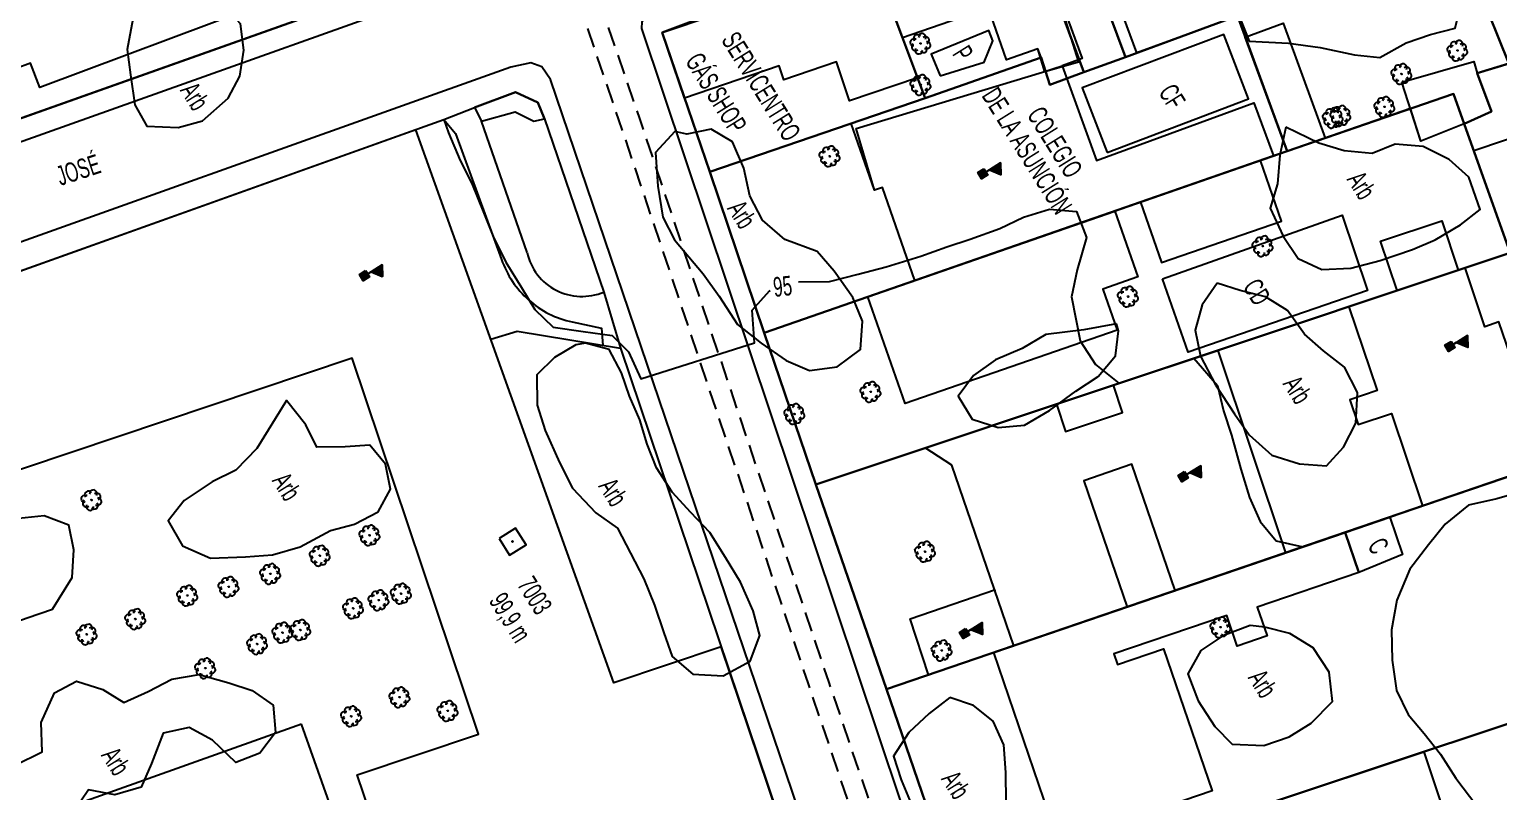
# Model space of a CAD drawing. Header units: millimetres. Extents: x 438774 to 440085, y 7202522 to 7203572.
# Drawn here: x 439061.2 to 439211.1, y 7202698.5 to 7202776.3 of the extents above; entities that cross this region are included whole.
import ezdxf

# ---------------------------------------------------------------- set-up
doc = ezdxf.new("R2010")
doc.units = ezdxf.units.MM
doc.linetypes.add('00', pattern=[10, 0, -10])
doc.linetypes.add('06', pattern=[3, 2, -1])
for name, color, linetype in [('0211', 255, 'Continuous'), ('0303', 7, 'Continuous'), ('0505', 1, 'Continuous'), ('0506', 1, 'Continuous'), ('0603', 1, 'Continuous'), ('0611', 30, 'Continuous'), ('0612', 7, 'Continuous'), ('0703', 6, 'Continuous'), ('0705', 242, 'Continuous'), ('0707', 7, 'Continuous'), ('0801', 10, 'Continuous'), ('0803', 160, 'Continuous'), ('0804', 170, 'Continuous'), ('0811', 10, 'Continuous'), ('0812', 7, 'Continuous'), ('0833', 7, 'Continuous'), ('0834', 7, 'Continuous'), ('0835', 7, 'Continuous'), ('0836', 7, 'Continuous'), ('0855', 10, 'Continuous'), ('0856', 7, 'Continuous'), ('0869', 7, 'Continuous'), ('1005', 3, 'Continuous'), ('1006', 3, 'Continuous'), ('1007', 3, 'Continuous'), ('curso de agua', 4, 'Continuous')]:
    doc.layers.add(name, color=color, linetype=linetype)
doc.styles.add('02', font='swissc.ttf')

# ---------------------------------------------------------------- blocks, each defined once
blk = doc.blocks.new('06')
blk.add_lwpolyline([(-1, -1), (1, -1), (1, 1), (-1, 1)], close=True)
blk.add_circle((0, 0), 0.0606)
blk = doc.blocks.new('15')
for p, q in [((-0.38, 0.75), (0.37, 0.75)), ((-0.38, 0.73), (0.37, 0.73)), ((-0.38, 0.72), (0.37, 0.72)), ((-0.38, 0.7), (0.37, 0.7)), ((-0.38, 0.69), (0.37, 0.69)), ((-0.38, 0.67), (0.37, 0.67)), ((-0.38, 0.66), (0.37, 0.66)), ((-0.38, 0.64), (0.37, 0.64)), ((-0.38, 0.63), (0.37, 0.63)), ((-0.38, 0.61), (0.37, 0.61)), ((-0.38, 0.6), (0.37, 0.6)), ((-0.38, 0.58), (0.37, 0.58)), ((-0.38, 0.57), (0.37, 0.57)), ((-0.38, 0.55), (0.37, 0.55)), ((-0.38, 0.54), (0.37, 0.54)), ((-0.38, 0.52), (0.37, 0.52)), ((-0.38, 0.51), (0.37, 0.51)), ((-0.38, 0.49), (0.37, 0.49)), ((-0.38, 0.48), (0.37, 0.48)), ((-0.38, 0.46), (0.37, 0.46)), ((-0.38, 0.45), (0.37, 0.45)), ((-0.38, 0.43), (0.37, 0.43)), ((-0.38, 0.42), (0.37, 0.42)), ((-0.38, 0.4), (0.37, 0.4)), ((-0.38, 0.39), (0.37, 0.39)), ((-0.38, 0.37), (0.37, 0.37)), ((-0.38, 0.36), (0.37, 0.36)), ((-0.38, 0.34), (0.37, 0.34)), ((-0.38, 0.33), (0.37, 0.33)), ((-0.38, 0.31), (0.37, 0.31)), ((-0.38, 0.3), (0.37, 0.3)), ((-0.38, 0.28), (0.37, 0.28)), ((-0.38, 0.27), (0.37, 0.27)), ((-0.38, 0.25), (0.37, 0.25)), ((-0.38, 0.24), (0.37, 0.24)), ((-0.38, 0.22), (0.37, 0.22)), ((-0.38, 0.21), (0.37, 0.21)), ((-0.38, 0.19), (0.37, 0.19)), ((-0.38, 0.18), (0.37, 0.18)), ((-0.38, 0.16), (0.37, 0.16)), ((-0.38, 0.15), (0.37, 0.15)), ((-0.38, 0.13), (0.37, 0.13)), ((-0.38, 0.12), (0.37, 0.12)), ((-0.38, 0.1), (0.37, 0.1)), ((-0.38, 0.09), (0.37, 0.09)), ((-0.38, 0.07), (0.37, 0.07)), ((-0.38, 0.06), (0.37, 0.06)), ((-0.38, 0.04), (0.37, 0.04)), ((-0.38, 0.03), (0.37, 0.03)), ((-0.38, 0.01), (0.37, 0.01))]:
    blk.add_line(p, q)
for points in [[(0, 0), (0, 2.5), (1.05, 1.88), (0, 1.12)], [(-0.38, 0.75), (0.37, 0.75), (0.37, 0), (-0.38, 0)]]:
    blk.add_lwpolyline(points, close=True)
blk.add_lwpolyline([(0.01, 2.48), (0.01, 1.17), (1.02, 1.88), (0.03, 2.48), (0.03, 1.23), (0.97, 1.88), (0.04, 2.42), (0.04, 1.28), (0.93, 1.88), (0.06, 2.38), (0.06, 1.33), (0.89, 1.88), (0.07, 2.33), (0.07, 1.38), (0.84, 1.88), (0.09, 2.28), (0.09, 1.42), (0.79, 1.88), (0.1, 2.23), (0.1, 1.48), (0.75, 1.88), (0.12, 2.17), (0.12, 1.53), (0.7, 1.88), (0.13, 2.12), (0.13, 1.58), (0.66, 1.88), (0.15, 2.08), (0.15, 1.62), (0.61, 1.88), (0.16, 2.03), (0.16, 1.67), (0.55, 1.88), (0.18, 2), (0.18, 1.7), (0.51, 1.88), (0.19, 1.95), (0.19, 1.75), (0.46, 1.88), (0.21, 1.92), (0.21, 1.78), (0.42, 1.88), (0.22, 1.9), (0.22, 1.8), (0.37, 1.88), (0.24, 1.88), (0.24, 1.83), (0.3, 1.85), (0.24, 1.85)])
blk = doc.blocks.new('09')
for p, q in [((-0.04, 0.01), (0.04, 0.01)), ((-0.02, 0.03), (0.02, 0.03)), ((0, 0.05), (0, 0.05)), ((-0.04, -0.01), (0.04, -0.01)), ((-0.02, -0.03), (0.02, -0.03))]:
    blk.add_line(p, q)
for points in [[(-0.61, 0.39), (-0.76, 0.34), (-0.88, 0.27), (-0.97, 0.13), (-1, 0), (-0.96, -0.15), (-0.88, -0.26), (-0.83, -0.31), (-0.73, -0.36), (-0.58, -0.38)], [(-0.12, 0.67), (-0.2, 0.77), (-0.32, 0.84), (-0.46, 0.87), (-0.62, 0.83), (-0.74, 0.77), (-0.81, 0.63), (-0.83, 0.49), (-0.83, 0.42), (-0.79, 0.32), (-0.69, 0.22), (-0.62, 0.16)], [(-0.41, 0.6), (-0.39, 0.72), (-0.35, 0.82), (-0.3, 0.88), (-0.18, 0.96), (-0.03, 1), (0.1, 0.96), (0.24, 0.87), (0.31, 0.75), (0.36, 0.62), (0.37, 0.55)], [(0.11, 0.66), (0.19, 0.71), (0.31, 0.78), (0.42, 0.81), (0.49, 0.81), (0.63, 0.78), (0.76, 0.7), (0.82, 0.58), (0.84, 0.41), (0.81, 0.28), (0.75, 0.16), (0.69, 0.06)], [(0.67, -0.42), (0.8, -0.38), (0.91, -0.29), (0.99, -0.14), (1.01, -0.01), (0.95, 0.14), (0.86, 0.24), (0.8, 0.29), (0.7, 0.32), (0.56, 0.34)], [(-0.14, -0.69), (-0.19, -0.75), (-0.3, -0.83), (-0.4, -0.87), (-0.48, -0.87), (-0.61, -0.83), (-0.74, -0.75), (-0.8, -0.63), (-0.83, -0.47), (-0.79, -0.33), (-0.7, -0.18), (-0.64, -0.12)], [(-0.38, -0.63), (-0.34, -0.76), (-0.26, -0.88), (-0.13, -0.97), (0.01, -1.01), (0.15, -0.97), (0.27, -0.88), (0.32, -0.83), (0.36, -0.73), (0.38, -0.57)], [(0.15, -0.7), (0.32, -0.83), (0.46, -0.87), (0.62, -0.85), (0.74, -0.79), (0.83, -0.66), (0.86, -0.52), (0.86, -0.45), (0.83, -0.34), (0.74, -0.24), (0.67, -0.18)]]:
    blk.add_lwpolyline(points)
blk.add_lwpolyline([(0, -0.05), (-0.05, 0), (0, 0.05), (0.05, 0)], close=True)

msp = doc.modelspace()

# ---------------------------------------------------------------- linework, layer by layer
at = {"layer": '0211', "linetype": '06', "flags": 128}
msp.add_lwpolyline([(438936.62, 7203319.77), (438936.63, 7203319.71), (438953.6, 7203260.37), (438958.22, 7203243.97), (438972.02, 7203204.39), (438988.86, 7203156.88), (439011.03, 7203091.99), (439026.86, 7203043.33), (439035.12, 7203019.93), (439048.27, 7202981.12), (439066.84, 7202927.56), (439086.2, 7202870.18), (439102.38, 7202822.58), (439121.32, 7202767.09), (439140.64, 7202709.53), (439169.58, 7202624.26), (439177.4, 7202600.35), (439193.97, 7202552.48), (439203.7, 7202523.15)], dxfattribs=at)
at = {"layer": '0505', "linetype": 'Continuous', "elevation": 95, "flags": 128}
for points in [[(438990.92, 7202726.83), (439103.49, 7202767.1), (439103.97, 7202765.76), (439105.15, 7202762.93), (439106.35, 7202760.57), (439107.57, 7202757.55), (439108.52, 7202755.18), (439109.81, 7202752.56), (439111.4, 7202749.98), (439112.77, 7202747.72), (439114.65, 7202745.93), (439117.7, 7202745.48), (439120.67, 7202745.06), (439122.34, 7202743.41), (439123.58, 7202740.66), (439135.18, 7202744.32), (439134.95, 7202747.64), (439136.7, 7202749.62)], [(439139.66, 7202750.54), (439142.82, 7202750.58), (439145.75, 7202751.32), (439148.6, 7202752.08), (439152.16, 7202753.17), (439154.79, 7202754.11), (439157.19, 7202754.91), (439160.21, 7202755.98), (439162.63, 7202757.14), (439165.27, 7202757.95), (439168.03, 7202757.73), (439169.03, 7202755.07), (439168.08, 7202751.78), (439167.51, 7202749.03), (439168.39, 7202744.52), (439169.97, 7202742.11), (439172.34, 7202740.19), (439179.98, 7202742.74), (439182.41, 7202739.96), (439183.03, 7202737.38), (439183.83, 7202734.91), (439184.78, 7202731.43), (439185.68, 7202728.53), (439186.75, 7202726.1), (439188.39, 7202724.11), (439191.1, 7202723.5), (439230.45, 7202736.96)]]:
    msp.add_lwpolyline(points, dxfattribs=at)
at = {"layer": '0505', "linetype": '00', "elevation": 95, "flags": 128}
msp.add_lwpolyline([(439136.7, 7202749.62), (439139.66, 7202750.54)], dxfattribs=at)
at = {"layer": '0603', "linetype": 'Continuous', "flags": 128}
for points in [[(439124.77, 7202778.39), (439124.09, 7202777.87), (439123.69, 7202777.08), (439123.64, 7202776.41), (439165.45, 7202651.63), (439182.51, 7202602.04)], [(439139.17, 7202692), (439139.96, 7202692.39), (439140.59, 7202692.85), (439140.62, 7202693.69), (439140.24, 7202694.97), (439114.36, 7202771.21)]]:
    msp.add_lwpolyline(points, dxfattribs=at)
at = {"layer": '0611', "linetype": 'Continuous', "flags": 128}
for points in [[(439028.94, 7203022.47), (439027.16, 7203024.59), (439024.95, 7203025.73), (439022.26, 7203026.24), (438932.91, 7203028.07), (438931.55, 7203027.71), (438931.01, 7203026.81), (438930.73, 7203025.18), (438938.22, 7202980.86), (438948.6, 7202925.26), (438962.08, 7202853.2), (438983.47, 7202739.82), (438984.44, 7202738.62), (438985.34, 7202738.56), (438986.94, 7202738.71), (439107.85, 7202781.81)], [(439114.36, 7202771.21), (439113.48, 7202772.5), (439112.38, 7202772.9), (439110.34, 7202772.44), (438986.46, 7202728.23), (438985.53, 7202727.57), (438985.27, 7202726.7), (438985.17, 7202725.79), (438985.32, 7202723.62), (438999.77, 7202645.28), (439000.48, 7202644.38), (439001.11, 7202644.17), (439002.21, 7202644.05), (439003.38, 7202644.28), (439004.35, 7202644.65), (439139.17, 7202692)]]:
    msp.add_lwpolyline(points, dxfattribs=at)
at = {"layer": '0703', "linetype": 'Continuous', "flags": 128}
for points in [[(439059.05, 7202766.78), (439104.43, 7202782.92), (439106.93, 7202787.8), (439099.28, 7202809.88), (439091.06, 7202833.57), (439083.96, 7202854.1), (439081.89, 7202859.37), (439078.2, 7202870.72), (439074.04, 7202883.78), (439059.78, 7202925.4)], [(439311.97, 7202697.61), (439304.47, 7202717.73), (439298.34, 7202734.18), (439289.75, 7202757.25), (439276.03, 7202794.1), (439267.89, 7202815.94), (439264.42, 7202825.26), (439263.44, 7202827.27), (439225.7, 7202813.24), (439210.32, 7202807.52), (439199.76, 7202803.6), (439177.95, 7202795.49), (439166.42, 7202791.2), (439162.21, 7202789.64), (439147.08, 7202784.01), (439125.78, 7202775.99), (439130.61, 7202761.76), (439136.18, 7202745.35), (439141.43, 7202729.87), (439148.66, 7202708.97), (439156.23, 7202686.85)]]:
    msp.add_lwpolyline(points, dxfattribs=at)
at = {"layer": '0703'}
msp.add_lwpolyline([(439137.53, 7202696.25), (439134.73, 7202695.87), (439135.79, 7202692.81), (439004.49, 7202647.03), (439003.1, 7202647.93), (438988.52, 7202723.43), (438990.92, 7202726.83), (439103.49, 7202767.1), (439106.62, 7202768.32), (439110.82, 7202769.89), (439113.07, 7202768.85), (439113.77, 7202767.17), (439119.8, 7202749.5), (439121.53, 7202743.76)], close=True, dxfattribs=at)
at = {"layer": '0705', "linetype": 'Continuous', "flags": 128}
for points in [[(439044.18, 7202790.1), (439044.18, 7202790.1), (439099.28, 7202809.88), (439106.93, 7202787.8), (439104.43, 7202782.92), (439053.07, 7202764.65), (439053.07, 7202764.65)], [(439199.76, 7202803.6), (439210.32, 7202807.52), (439223.09, 7202776.38), (439215.76, 7202773.92), (439221.56, 7202756.61), (439212.27, 7202753.51), (439207.57, 7202766.67), (439210.34, 7202767.93), (439208.91, 7202771.84), (439212.12, 7202772.82)], [(439177.95, 7202795.49), (439199.76, 7202803.6), (439212.12, 7202772.82), (439208.91, 7202771.84), (439210.34, 7202767.93), (439207.57, 7202766.67), (439206.47, 7202769.74), (439189.51, 7202763.87), (439184.46, 7202777.68)], [(439166.42, 7202791.2), (439177.95, 7202795.49), (439184.46, 7202777.68), (439173.01, 7202773.48)], [(439162.21, 7202789.64), (439166.42, 7202791.2), (439173.01, 7202773.48), (439168.78, 7202771.93)], [(439147.08, 7202784.01), (439162.21, 7202789.64), (439168.78, 7202771.93), (439165.29, 7202770.65), (439164.41, 7202773.43), (439152.6, 7202769.29)], [(439147.08, 7202784.01), (439152.6, 7202769.29), (439130.61, 7202761.76), (439125.78, 7202775.99)], [(439130.61, 7202761.76), (439152.6, 7202769.29), (439164.41, 7202773.43), (439165.29, 7202770.65), (439168.78, 7202771.93), (439173.01, 7202773.48), (439184.46, 7202777.68), (439189.51, 7202763.87), (439136.18, 7202745.35)], [(439136.18, 7202745.35), (439189.51, 7202763.87), (439206.47, 7202769.74), (439207.57, 7202766.67), (439212.27, 7202753.51), (439141.43, 7202729.87)], [(439141.43, 7202729.87), (439212.27, 7202753.51), (439221.56, 7202756.61), (439228.38, 7202736.25), (439148.66, 7202708.97)], [(439148.66, 7202708.97), (439228.38, 7202736.25), (439236.03, 7202713.43), (439156.23, 7202686.85)], [(439156.23, 7202686.85), (439236.03, 7202713.43), (439250.78, 7202718.34), (439257.37, 7202701.29), (439232.86, 7202692.73), (439162.61, 7202668.21)]]:
    msp.add_lwpolyline(points, close=True, dxfattribs=at)
at = {"layer": '0705'}
msp.add_lwpolyline([(439137.53, 7202696.25), (439134.73, 7202695.87), (439135.79, 7202692.81), (439004.49, 7202647.03), (439003.1, 7202647.93), (438988.52, 7202723.43), (438990.92, 7202726.83), (439103.49, 7202767.1), (439106.62, 7202768.32), (439110.82, 7202769.89), (439113.07, 7202768.85), (439113.77, 7202767.17), (439119.8, 7202749.5), (439121.53, 7202743.76)], close=True, dxfattribs=at)
at = {"layer": '0707', "linetype": 'Continuous', "flags": 128}
for points in [[(438959.11, 7202880.63), (438966.38, 7202841.87), (438968.58, 7202830.11), (438970.92, 7202817.65), (438975.99, 7202790.67), (438980.38, 7202767.21), (438985.38, 7202740.56), (439004.22, 7202747.27), (439016.28, 7202751.55), (439029.36, 7202756.21), (439042.03, 7202760.72), (439059.05, 7202766.78), (439104.43, 7202782.92), (439106.93, 7202787.8), (439099.28, 7202809.88), (439091.06, 7202833.57), (439083.96, 7202854.1)], [(439177.95, 7202795.49), (439189.51, 7202763.87)], [(439130.61, 7202761.76), (439152.6, 7202769.29), (439147.08, 7202784.01)], [(439221.56, 7202756.61), (439212.27, 7202753.51), (439141.43, 7202729.87), (439136.18, 7202745.35), (439130.61, 7202761.76), (439125.78, 7202775.99)], [(439212.27, 7202753.51), (439207.57, 7202766.67), (439203.16, 7202764.9), (439202.08, 7202768.22), (439189.51, 7202763.87), (439136.18, 7202745.35)], [(439004.49, 7202647.03), (439003.1, 7202647.93), (438988.52, 7202723.43), (438990.92, 7202726.83), (439103.49, 7202767.1)], [(439168.98, 7202649.62), (439162.61, 7202668.21), (439156.23, 7202686.85), (439148.66, 7202708.97), (439228.38, 7202736.25), (439289.75, 7202757.25)], [(439108.29, 7202744.69), (439110.98, 7202745.5), (439121.53, 7202743.76), (439137.53, 7202696.25)], [(439156.23, 7202686.85), (439236.03, 7202713.43), (439250.78, 7202718.34), (439298.34, 7202734.18)]]:
    msp.add_lwpolyline(points, dxfattribs=at)
at = {"layer": '0801', "linetype": 'Continuous', "flags": 128}
for points in [[(439084.27, 7202778.61), (439062.28, 7202770.37), (439061.35, 7202772.86), (439059.87, 7202772.32), (439056.98, 7202780.02), (439062.52, 7202782.11), (439063.27, 7202780.11), (439065.34, 7202780.89), (439060.97, 7202792.55), (439060.08, 7202792.22), (439060.39, 7202791.38), (439054.82, 7202789.29), (439053.29, 7202793.37), (439064.44, 7202797.37), (439067.35, 7202789.28), (439078.73, 7202793.37), (439084.27, 7202778.61)], [(439189.51, 7202763.87), (439185.24, 7202775.53), (439189.1, 7202776.94), (439193.39, 7202765.21), (439189.51, 7202763.87)], [(439201.21, 7202770.93), (439208.57, 7202773.02), (439208.91, 7202771.84), (439215.76, 7202773.92), (439218.04, 7202767.12), (439208.55, 7202763.93), (439207.57, 7202766.67), (439203.16, 7202764.9), (439201.21, 7202770.93)], [(439186.78, 7202762.92), (439174.57, 7202758.68), (439176.71, 7202752.51), (439188.92, 7202756.75), (439186.78, 7202762.92)], [(439146.75, 7202749.02), (439171.94, 7202757.76), (439174.27, 7202751.04), (439170.72, 7202749.81), (439172.17, 7202745.63), (439150.54, 7202738.12), (439146.75, 7202749.02)], [(439206.96, 7202751.73), (439200.72, 7202749.65), (439199.03, 7202754.68), (439205.28, 7202756.77), (439206.96, 7202751.73)], [(439195.42, 7202724.97), (439199.97, 7202726.53), (439201.27, 7202722.71), (439196.81, 7202720.9), (439195.42, 7202724.97)], [(439159.58, 7202712.71), (439195.42, 7202724.97), (439196.81, 7202720.9), (439186.45, 7202717.35), (439187.46, 7202714.41), (439184.43, 7202713.38), (439183.36, 7202716.51), (439171.85, 7202712.57), (439172.22, 7202711.5), (439176.91, 7202713.11), (439181.88, 7202698.61), (439166.24, 7202693.25), (439159.58, 7202712.71)], [(439172.47, 7202692.26), (439179.42, 7202694.57), (439180.94, 7202690), (439188.83, 7202692.62), (439187.3, 7202697.2), (439203.47, 7202702.58), (439208.05, 7202688.82), (439219.12, 7202692.51), (439220.49, 7202688.41), (439178.94, 7202673.91), (439175.33, 7202684.26), (439173.55, 7202683.63), (439172.06, 7202687.91), (439173.72, 7202688.49), (439172.47, 7202692.26)]]:
    msp.add_lwpolyline(points, close=True, dxfattribs=at)
at = {"layer": '0803', "linetype": 'Continuous', "flags": 128}
for points in [[(439154.13, 7202771.57), (439158.62, 7202772.97), (439159.48, 7202775.14), (439159.07, 7202776.2), (439153.2, 7202773.77), (439154.13, 7202771.57)], [(439107.32, 7202766.94), (439110.76, 7202767.9), (439112.68, 7202766.94), (439113.77, 7202767.17), (439113.07, 7202768.85), (439110.82, 7202769.89), (439106.62, 7202768.32), (439107.32, 7202766.94)]]:
    msp.add_lwpolyline(points, close=True, dxfattribs=at)
at = {"layer": '0811', "linetype": 'Continuous', "flags": 128}
for points in [[(439180.88, 7202776.37), (439174.17, 7202773.91), (439170.21, 7202784.69)], [(439180.88, 7202776.37), (439174.17, 7202773.91), (439170.21, 7202784.69)], [(439165.13, 7202782.83), (439168.62, 7202773.34), (439166.55, 7202772.59), (439170.08, 7202762.94), (439186.13, 7202768.81), (439188.11, 7202763.39), (439151.54, 7202750.68), (439148.23, 7202760.18), (439147.42, 7202759.9), (439145.05, 7202766.71), (439164.41, 7202773.43), (439164.09, 7202774.33), (439160.87, 7202773.21), (439159.04, 7202778.47), (439150.29, 7202775.44), (439147.08, 7202784.01)], [(439165.13, 7202782.83), (439168.22, 7202772.97), (439164.81, 7202771.96), (439164.09, 7202774.33), (439160.87, 7202773.21), (439159.04, 7202778.47), (439150.29, 7202775.44), (439147.08, 7202784.01)], [(439152.92, 7202710.43), (439151.07, 7202716.15), (439159.76, 7202719.15)]]:
    msp.add_lwpolyline(points, dxfattribs=at)
for points in [[(439166.55, 7202772.59), (439170.08, 7202762.94), (439186.13, 7202768.81), (439188.11, 7202763.39), (439151.54, 7202750.68), (439148.23, 7202760.18), (439147.42, 7202759.9), (439145.55, 7202766.21), (439164.57, 7202771.95), (439166.55, 7202772.59)], [(439135.79, 7202692.81), (439134.73, 7202695.87), (439137.53, 7202696.25), (439131.79, 7202713.29), (439120.83, 7202709.61), (439100.65, 7202766.07), (439012.24, 7202734.46), (439016.82, 7202721.62), (438999.66, 7202715.48), (438999, 7202718.61), (438992.72, 7202716.72), (438992.3, 7202718.11), (438989.69, 7202717.36), (439003.1, 7202647.93), (439004.49, 7202647.03), (439135.79, 7202692.81)], [(439207.68, 7202751.97), (439195.82, 7202748.01), (439198.68, 7202739.44), (439195.9, 7202738.5), (439196.75, 7202735.98), (439200.16, 7202737.12), (439203.32, 7202727.68), (439214.9, 7202731.64), (439212.59, 7202738.34), (439213.75, 7202738.74), (439211.11, 7202746.46), (439209.68, 7202745.97), (439207.68, 7202751.97)], [(439097.48, 7202691.89), (439094.67, 7202700.25), (439107.02, 7202704.4), (439094.16, 7202742.77), (439051.05, 7202728.31), (439049.02, 7202734.4), (439044, 7202732.72), (439051.08, 7202711.61), (439055.09, 7202713.43), (439057.86, 7202712.09), (439060.14, 7202706.72), (439058.59, 7202703.06), (439055.13, 7202699.73), (439061.23, 7202682.94), (439066.06, 7202684.7), (439067.42, 7202680.96), (439097.48, 7202691.89)], [(439152.59, 7202733.6), (439165.97, 7202738.06), (439166.9, 7202735.27), (439172.73, 7202737.22), (439171.8, 7202740.01), (439182.43, 7202743.55), (439189.33, 7202722.89), (439178.08, 7202719.04), (439173.67, 7202731.93), (439168.77, 7202730.25), (439173.18, 7202717.36), (439161.62, 7202713.4), (439155.32, 7202731.82), (439152.59, 7202733.6)]]:
    msp.add_lwpolyline(points, close=True, dxfattribs=at)
at = {"layer": '0833', "linetype": 'Continuous', "flags": 128}
msp.add_lwpolyline([(439171.14, 7202763.73), (439185.56, 7202769.22), (439183.06, 7202775.79), (439168.62, 7202770.35), (439171.14, 7202763.73)], close=True, dxfattribs=at)
at = {"layer": '0835', "linetype": 'Continuous', "flags": 128}
for points in [[(439176.8, 7202750.86), (439195.12, 7202757.35), (439197.71, 7202749.65), (439179.41, 7202743.37), (439176.8, 7202750.86)], [(439088.97, 7202705.4), (439065.51, 7202697.04), (439069.89, 7202684.75), (439093.34, 7202693.11), (439088.97, 7202705.4)]]:
    msp.add_lwpolyline(points, close=True, dxfattribs=at)
at = {"layer": '0855', "linetype": 'Continuous', "flags": 128}
msp.add_lwpolyline([(439151.81, 7202771.38), (439144.88, 7202769.02), (439143.53, 7202772.98), (439138.19, 7202771.15), (439137.71, 7202772.58), (439128.05, 7202769.3), (439125.78, 7202775.99), (439136.1, 7202779.49), (439136.56, 7202778.15), (439141.85, 7202779.94), (439142.06, 7202779.32), (439148.07, 7202781.37), (439151.81, 7202771.38)], close=True, dxfattribs=at)
at = {"layer": '0869', "linetype": 'Continuous', "flags": 128}
for points in [[(439103.49, 7202767.1), (439104.69, 7202765.69), (439109.38, 7202752.82)], [(439111.99, 7202753.53), (439107.32, 7202766.94)], [(439113.77, 7202767.17), (439119.8, 7202749.5)], [(439111.99, 7202753.53), (439112.06, 7202753.22), (439112.15, 7202752.92), (439112.27, 7202752.63), (439112.4, 7202752.35), (439112.54, 7202752.07), (439112.68, 7202751.79), (439112.86, 7202751.53), (439113.04, 7202751.27), (439113.24, 7202751.03), (439113.46, 7202750.8), (439113.67, 7202750.58), (439113.91, 7202750.38), (439114.16, 7202750.18), (439114.41, 7202750.01), (439114.68, 7202749.84), (439114.96, 7202749.69), (439115.23, 7202749.55), (439115.53, 7202749.43), (439115.82, 7202749.33), (439116.12, 7202749.24), (439116.42, 7202749.17), (439116.73, 7202749.11), (439117.05, 7202749.07), (439117.36, 7202749.05), (439117.67, 7202749.05), (439117.98, 7202749.07), (439118.3, 7202749.1), (439118.6, 7202749.14), (439118.91, 7202749.21), (439119.22, 7202749.28), (439119.51, 7202749.38), (439119.8, 7202749.5)], [(439109.38, 7202752.82), (439109.49, 7202752.52), (439109.61, 7202752.23), (439109.74, 7202751.94), (439109.87, 7202751.66), (439110.01, 7202751.39), (439110.17, 7202751.1), (439110.33, 7202750.84), (439110.49, 7202750.58), (439110.68, 7202750.32), (439110.86, 7202750.07), (439111.06, 7202749.82), (439111.26, 7202749.58), (439111.47, 7202749.35), (439111.69, 7202749.12), (439111.92, 7202748.91), (439112.15, 7202748.69), (439112.39, 7202748.49), (439112.63, 7202748.29), (439112.88, 7202748.1), (439113.13, 7202747.92), (439113.4, 7202747.75), (439113.67, 7202747.59), (439113.94, 7202747.42), (439114.22, 7202747.28), (439114.5, 7202747.15), (439114.78, 7202747.02), (439115.08, 7202746.9), (439115.37, 7202746.79), (439115.67, 7202746.69), (439115.97, 7202746.59), (439116.28, 7202746.52), (439116.58, 7202746.45)], [(439116.58, 7202746.45), (439119.57, 7202745.81), (439119.71, 7202744.06)]]:
    msp.add_lwpolyline(points, dxfattribs=at)
at = {"layer": '1005'}
for points in [[(439202.91, 7202786.17), (439200.52, 7202784.88), (439197.66, 7202783.1), (439195.28, 7202782.26), (439191.87, 7202781.65), (439188.89, 7202780.92), (439186.62, 7202779.74), (439184.63, 7202777.67), (439185.65, 7202775.1), (439189.65, 7202774.91), (439192.88, 7202774.46), (439196.38, 7202773.72), (439198.97, 7202773.43), (439201.65, 7202774.93), (439204.13, 7202775.79), (439206.65, 7202776.43), (439207.3, 7202779.09), (439206.62, 7202781.7), (439205.94, 7202784.23)], [(439073.8, 7202779.59), (439071.76, 7202777.34), (439071.2, 7202774.24), (439071.52, 7202771.66), (439071.98, 7202768.62), (439073.21, 7202766.43), (439076.41, 7202766.31), (439078.89, 7202766.98), (439081.5, 7202769.3), (439082.67, 7202771.54), (439083.09, 7202774.18), (439082.74, 7202776.86), (439080.97, 7202778.83), (439078.51, 7202779.4), (439075.93, 7202779.3)], [(439127.07, 7202765.9), (439125.07, 7202763.73), (439125.32, 7202760.31), (439125.84, 7202757.15), (439127.01, 7202754.84), (439129.94, 7202751.35), (439131.59, 7202749.07), (439133.45, 7202746.2), (439135.85, 7202744.28), (439138.4, 7202742.52), (439140.78, 7202741.5), (439143.63, 7202741.88), (439146.01, 7202743.65), (439146.19, 7202746.53), (439145.2, 7202748.93), (439143.3, 7202751.62), (439141.58, 7202753.63), (439138.28, 7202754.85), (439135.99, 7202756.85), (439134.69, 7202759.32), (439134.09, 7202762.15), (439132.94, 7202764.84), (439130.76, 7202766.12), (439128.29, 7202765.61)], [(439189.38, 7202766.34), (439188.77, 7202763.46), (439188.53, 7202760.53), (439187.79, 7202758.05), (439189.09, 7202755.21), (439190.62, 7202752.92), (439193.05, 7202751.82), (439196, 7202751.95), (439199, 7202752.72), (439202.29, 7202753.86), (439204.62, 7202754.84), (439207.18, 7202756.37), (439209.2, 7202757.94), (439208.03, 7202761.23), (439206.03, 7202763.04), (439203.39, 7202764.35), (439200.53, 7202764.6), (439198.2, 7202763.65), (439195.33, 7202763.93), (439192.74, 7202764.7)], [(439182.37, 7202750.41), (439180.85, 7202748.19), (439180.14, 7202745.61), (439180.67, 7202742.95), (439182.21, 7202740.02), (439184.13, 7202737.07), (439185.63, 7202734.92), (439187.95, 7202732.87), (439190.77, 7202731.98), (439193.51, 7202731.77), (439195.26, 7202733.68), (439196.51, 7202736.12), (439196.69, 7202739.24), (439195.37, 7202741.83), (439193.23, 7202743.52), (439191.27, 7202745.2), (439189.55, 7202747.62), (439187.32, 7202749.03), (439184.73, 7202749.66)], [(439172.12, 7202746.25), (439168.77, 7202745.65), (439164.9, 7202745.17), (439162.47, 7202743.75), (439159.78, 7202742.6), (439157.51, 7202740.99), (439155.96, 7202738.87), (439157.39, 7202736.54), (439160.04, 7202735.67), (439162.73, 7202735.91), (439165.26, 7202737.41), (439167.95, 7202739.38), (439170.23, 7202740.88), (439171.99, 7202743.01), (439172.32, 7202745.56)], [(439116.96, 7202744.12), (439114.78, 7202742.84), (439112.98, 7202741.06), (439113.03, 7202737.95), (439113.84, 7202735.36), (439115.28, 7202732.12), (439116.63, 7202729.5), (439119, 7202726.98), (439121.21, 7202725.4), (439122.52, 7202722.87), (439123.9, 7202720.23), (439124.99, 7202717.54), (439125.93, 7202714.71), (439126.79, 7202712.32), (439128.88, 7202710.5), (439132, 7202710.35), (439134.75, 7202711.84), (439135.72, 7202714.44), (439135.04, 7202716.96), (439133.74, 7202719.88), (439132.23, 7202722.43), (439130.64, 7202724.96), (439128.68, 7202727.02), (439126.78, 7202729.09), (439125.19, 7202731.57), (439124.25, 7202733.98), (439123.47, 7202736.47), (439122.42, 7202738.87), (439121.61, 7202741.26), (439120.36, 7202743.64), (439117.93, 7202744.3)], [(439084.42, 7202733.53), (439082.27, 7202731.34), (439079.87, 7202730.12), (439077.02, 7202728.23), (439075.36, 7202726.14), (439076.83, 7202723.61), (439079.7, 7202722.34), (439083.25, 7202722.49), (439086.02, 7202722.67), (439088.83, 7202723.49), (439091.93, 7202725.16), (439094.37, 7202725.81), (439096.78, 7202727.06), (439098.05, 7202729.39), (439097.53, 7202731.95), (439095.93, 7202733.88), (439093.43, 7202733.71), (439090.54, 7202733.68), (439089.41, 7202735.95), (439087.45, 7202738.45)], [(439050.32, 7202726.03), (439049.59, 7202723.14), (439049.79, 7202720.27), (439050.9, 7202717.3), (439052.44, 7202715.14), (439055.29, 7202715.21), (439058.41, 7202715.35), (439061.01, 7202716.27), (439063.57, 7202717.13), (439065.57, 7202720.36), (439065.76, 7202723.18), (439065.26, 7202725.71), (439062.74, 7202726.67), (439060.13, 7202726.39), (439057.36, 7202725.25), (439054.58, 7202725.16), (439051.62, 7202725.32)], [(439185.73, 7202715.47), (439182.94, 7202714.43), (439180.72, 7202712.92), (439179.37, 7202710.53), (439180.45, 7202707.77), (439182.12, 7202705.17), (439183.89, 7202703.37), (439187.13, 7202703.22), (439189.73, 7202704.12), (439191.97, 7202705.51), (439194.14, 7202707.71), (439193.79, 7202710.7), (439192.16, 7202713.21), (439189.78, 7202714.65), (439187.24, 7202715.3)], [(439155.11, 7202708.12), (439152.99, 7202706.51), (439150.94, 7202704.56), (439149.37, 7202702.15), (439150.13, 7202699.72), (439151.16, 7202697.26), (439153.33, 7202693.74), (439154.88, 7202691.36), (439157.42, 7202690.68), (439160.28, 7202691.55), (439161.28, 7202694.3), (439160.84, 7202697.44), (439160.82, 7202700.46), (439160.61, 7202703.28), (439159.54, 7202705.71), (439157.52, 7202707.3)]]:
    msp.add_lwpolyline(points, close=True, dxfattribs=at)
for points in [[(439213.48, 7202729.15), (439210.91, 7202728.41), (439208.02, 7202727.76), (439205.63, 7202725.83), (439203.92, 7202723.7), (439202.02, 7202721.24), (439200.71, 7202718.07), (439200.15, 7202715.03), (439200.21, 7202711.94), (439200.67, 7202708.83), (439201.84, 7202706.4), (439203.48, 7202704.45), (439205.16, 7202702.34), (439206.73, 7202699.89), (439208.87, 7202697.08)], [(439059.76, 7202701.22), (439062.53, 7202702.59), (439062.41, 7202705.57), (439063.79, 7202708.61), (439066.02, 7202709.78), (439068.72, 7202708.96), (439070.85, 7202707.63), (439073.35, 7202708.75), (439075.76, 7202710), (439078.55, 7202710.49), (439081.55, 7202709.62), (439083.95, 7202708.83), (439086.08, 7202707.34), (439086.34, 7202704.57), (439084.72, 7202702.46), (439082.29, 7202701.51), (439079.9, 7202703.76), (439077.51, 7202705.05), (439074.87, 7202704.48), (439073.66, 7202701.4), (439072.61, 7202698.96), (439069.94, 7202698.21), (439067.25, 7202698.72), (439065.67, 7202696.4)]]:
    msp.add_lwpolyline(points, dxfattribs=at)
at = {"layer": 'curso de agua', "linetype": '06', "elevation": 60, "flags": 128}
msp.add_lwpolyline([(438938.73, 7203319.89), (438938.75, 7203319.83), (438955.71, 7203260.49), (438960.34, 7203244.09), (438974.13, 7203204.52), (438990.98, 7203157), (439013.15, 7203092.11), (439028.98, 7203043.45), (439037.23, 7203020.05), (439050.39, 7202981.24), (439068.96, 7202927.68), (439088.32, 7202870.3), (439104.5, 7202822.7), (439123.44, 7202767.21), (439142.76, 7202709.65), (439171.7, 7202624.39), (439179.52, 7202600.47), (439196.09, 7202552.61), (439205.86, 7202523.15)], dxfattribs=at)

# ---------------------------------------------------------------- block references
at = {"layer": '0303', "rotation": 302}
msp.add_blockref('06', (439110.5, 7202724.04, 99.85), dxfattribs=at)
at = {"layer": '0811', "rotation": 302}
for p in [(439158.15, 7202761.37), (439095.08, 7202750.97), (439205.79, 7202743.75), (439178.59, 7202730.46), (439156.28, 7202714.45)]:
    msp.add_blockref('15', p, dxfattribs=at)
at = {"layer": '1007', "rotation": 302}
for p in [(439152.11, 7202774.86), (439206.88, 7202774.15), (439201.17, 7202771.76), (439152.13, 7202770.65), (439199.44, 7202768.4), (439194.17, 7202767.29), (439194.96, 7202767.49), (439142.85, 7202763.36), (439187.02, 7202754.19), (439173.28, 7202749.04), (439147.03, 7202739.32), (439139.26, 7202737.06), (439067.56, 7202728.28), (439095.92, 7202724.68), (439090.84, 7202722.6), (439152.58, 7202723.01), (439085.79, 7202720.75), (439081.55, 7202719.42), (439099.12, 7202718.73), (439077.33, 7202718.53), (439094.24, 7202717.23), (439096.85, 7202718.06), (439072.03, 7202716.13), (439067.07, 7202714.57), (439087.03, 7202714.75), (439088.86, 7202715.02), (439182.71, 7202715.3), (439084.46, 7202713.58), (439154.28, 7202712.93), (439079.16, 7202711.12), (439098.98, 7202708.16), (439103.89, 7202706.76), (439094.05, 7202706.21)]:
    msp.add_blockref('09', p, dxfattribs=at)

# ---------------------------------------------------------------- texts
at = {"layer": '0303', "style": '02', "width": 0.75}
for s, p in [('7003', (439110.92, 7202719.64)), ('99,9 m', (439108.04, 7202717.99))]:
    msp.add_text(s, height=2, rotation=302, dxfattribs=at).set_placement(p)
at = {"layer": '0506', "style": '02', "width": 0.75}
msp.add_text('95', height=2, rotation=6, dxfattribs=at).set_placement((439137.2, 7202749))
at = {"layer": '0612', "style": '02', "width": 0.75}
msp.add_text('JOSÉ', height=2, rotation=18, dxfattribs=at).set_placement((439064.39, 7202760.33))
at = {"layer": '0801', "style": '02', "width": 0.75}
msp.add_text('C', height=2, rotation=302, dxfattribs=at).set_placement((439197.64, 7202723.6))
at = {"layer": '0804', "style": '02', "width": 0.75}
msp.add_text('P', height=2, rotation=302, dxfattribs=at).set_placement((439155.3, 7202773.81))
at = {"layer": '0812', "style": '02', "width": 0.75}
for s, p in [('DE LA ASUNCIÓN', (439158.29, 7202769.54)), ('COLEGIO', (439162.91, 7202767.59))]:
    msp.add_text(s, height=2, rotation=302, dxfattribs=at).set_placement(p)
at = {"layer": '0834', "style": '02', "width": 0.75}
msp.add_text('CF', height=2, rotation=302, dxfattribs=at).set_placement((439176.33, 7202769.9))
at = {"layer": '0836', "style": '02', "width": 0.75}
msp.add_text('CD', height=2, rotation=302, dxfattribs=at).set_placement((439184.93, 7202750.03))
at = {"layer": '0856', "style": '02', "width": 0.75}
for s, p in [('SERVICENTRO', (439131.74, 7202775.22)), ('GÁS SHOP', (439128.05, 7202773.09))]:
    msp.add_text(s, height=2, rotation=302, dxfattribs=at).set_placement(p)
at = {"layer": '1006', "style": '02', "width": 0.75}
for p in [(439076.54, 7202770.09), (439195.54, 7202761), (439132.34, 7202758.03), (439189.01, 7202740.14), (439085.91, 7202730.26), (439119.21, 7202729.69), (439185.46, 7202710.15), (439068.48, 7202702.23), (439154.17, 7202699.82)]:
    msp.add_text('Arb', height=2, rotation=302, dxfattribs=at).set_placement(p)

doc.saveas('drawing.dxf')
